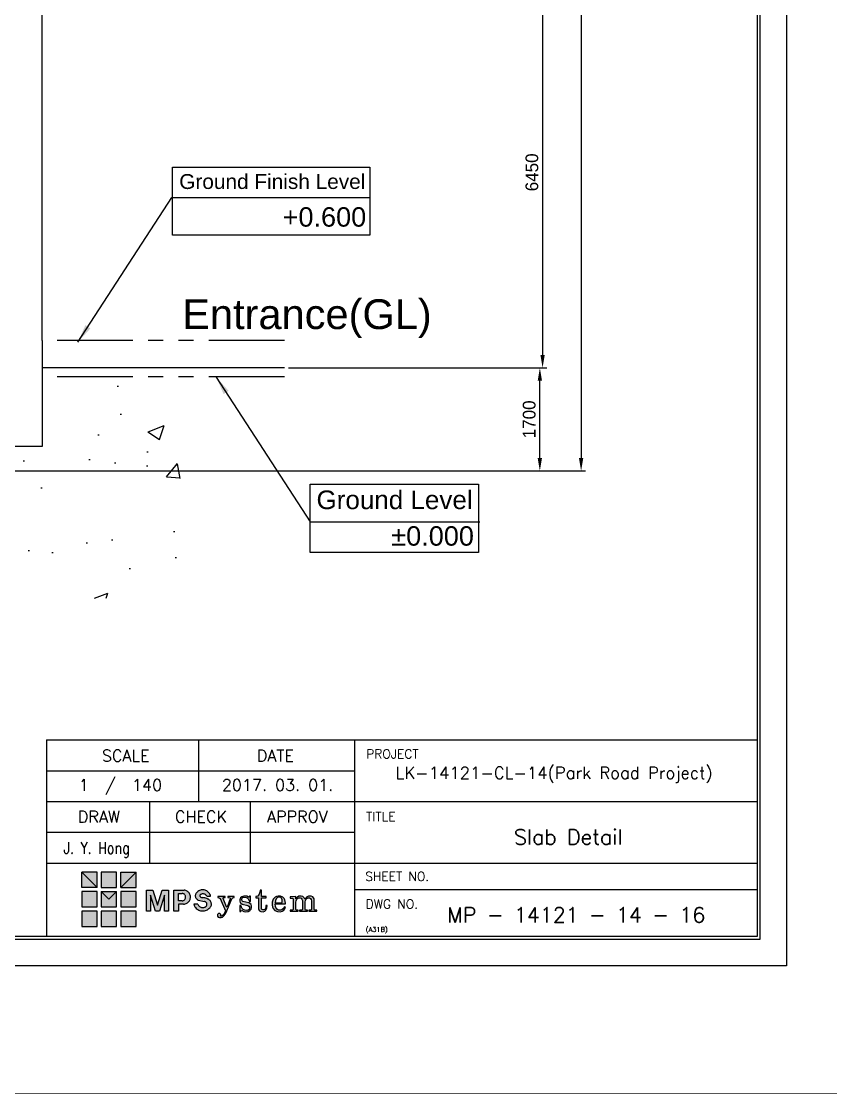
# Model space of a CAD drawing. Header units: millimetres. Extents: x -5 to 1510635, y -6 to 71285.
# Drawn here: x 1060441 to 1073794, y -4 to 17683 of the extents above; entities that cross this region are included whole.
import ezdxf
from ezdxf.enums import TextEntityAlignment as Align

# ---------------------------------------------------------------- set-up
doc = ezdxf.new("R2010")
doc.units = ezdxf.units.MM
doc.header["$LTSCALE"] = 1000
doc.linetypes.add('HIDDEN', pattern=[0.375, 0.25, -0.125])
doc.linetypes.add('PHANTOM', pattern=[2.5, 1.25, -0.25, 0.25, -0.25, 0.25, -0.25])
for name, color, linetype in [('MP-2', 42, 'Continuous'), ('MP-3', 3, 'Continuous'), ('MP-4', 4, 'HIDDEN'), ('MP-5', 5, 'PHANTOM'), ('MP-7', 7, 'Continuous'), ('MP-8', 8, 'Continuous')]:
    doc.layers.add(name, color=color, linetype=linetype)
doc.styles.add('GHG1', font='simplex.shx', dxfattribs={"bigfont": 'whgtxt.shx'})
doc.styles.add('H', font='arial.ttf')
doc.styles.add('ROMANS', font='ROMANS.shx')
doc.dimstyles.new('MPS2', dxfattribs={"dimscale": 100, "dimtxt": 3, "dimasz": 3, "dimexe": 1, "dimexo": 1, "dimgap": 1, "dimtad": 1, "dimzin": 12, "dimdsep": 46, "dimtxsty": 'Standard', "dimcen": 1, "dimclrd": 1, "dimclre": 1, "dimclrt": 7, "dimazin": 2, "dimtfac": 1, "dimtmove": 0, "dimatfit": 3, "dimfxl": 1, "dimarcsym": 0})

# ---------------------------------------------------------------- blocks, each defined once
blk = doc.blocks.new('MP LOGO')
h = blk.add_hatch(color=20)
h.paths.add_polyline_path([(9, 55), (0, 64), (0, 46), (18, 46)])
h.paths.add_polyline_path([(18, 41), (0, 41), (0, 23), (18, 23)])
h.paths.add_polyline_path([(32, 32), (23, 41), (23, 23), (41, 23), (41, 41)])
h.paths.add_polyline_path([(64, 23), (64, 41), (46, 41), (46, 23)])
h.paths.add_polyline_path([(64, 46), (64, 64), (55, 55), (46, 46)])
h.paths.add_polyline_path([(64, 18), (46, 18), (46, 0), (64, 0)])
h.paths.add_polyline_path([(0, 0), (18, 0), (18, 18), (0, 18)])
h = blk.add_hatch(color=131)
h.paths.add_polyline_path([(18, 64), (0, 64), (9, 55), (18, 46)])
h.paths.add_polyline_path([(41, 64), (23, 64), (23, 46), (41, 46)])
h.paths.add_polyline_path([(64, 64), (46, 64), (46, 46), (55, 55)])
h.paths.add_polyline_path([(41, 41), (23, 41), (32, 32)])
h.paths.add_polyline_path([(41, 18), (23, 18), (23, 0), (41, 0)])
at = {"color": 131}
for points in [[(9, 55), (18, 46), (18, 64), (0, 64)], [(23, 46), (41, 46), (41, 64), (23, 64)], [(55, 55), (46, 46), (46, 64), (64, 64)], [(23, 0), (41, 0), (41, 18), (23, 18)]]:
    blk.add_lwpolyline(points, close=True, dxfattribs=at)
at = {"color": 20}
for points in [[(9, 55), (18, 46), (0, 46), (0, 64)], [(55, 55), (46, 46), (64, 46), (64, 64)], [(0, 23), (18, 23), (18, 41), (0, 41)], [(32, 32), (23, 41), (23, 23), (41, 23), (41, 41)], [(46, 23), (64, 23), (64, 41), (46, 41)], [(0, 0), (18, 0), (18, 18), (0, 18)], [(46, 0), (64, 0), (64, 18), (46, 18)]]:
    blk.add_lwpolyline(points, close=True, dxfattribs=at)
at = {"color": 143}
blk.add_lwpolyline([(23, 41), (41, 41), (32, 32), (32, 32)], close=True, dxfattribs=at)
blk = doc.blocks.new('MP LOGO 02')
at = {"layer": 'MP-2'}
h = blk.add_hatch(color=256, dxfattribs=at)
h.paths.add_polyline_path([(8.38, 4.28), (7.62, 4.28), (7.62, 1.78), (8.09, 1.78), (8.09, 3.69), (8.69, 1.78), (9.16, 1.78), (9.76, 3.69), (9.76, 1.78), (10.23, 1.78), (10.23, 4.28), (9.47, 4.28), (8.92, 2.49)])
h.paths.add_polyline_path([(10.86, 1.78), (11.38, 1.78), (11.38, 2.62), (12, 2.62), (12.11, 2.63), (12.2, 2.65), (12.3, 2.68), (12.39, 2.73), (12.47, 2.78), (12.55, 2.85), (12.62, 2.92), (12.68, 3), (12.73, 3.09), (12.77, 3.18), (12.79, 3.28), (12.81, 3.38), (12.81, 3.48), (12.8, 3.58), (12.78, 3.68), (12.75, 3.77), (12.7, 3.86), (12.65, 3.95), (12.59, 4.02), (12.51, 4.09), (12.43, 4.15), (12.35, 4.2), (12.25, 4.24), (12.16, 4.27), (12.06, 4.28), (10.86, 4.28)])
h.paths.add_polyline_path([(11.38, 3.89), (11.85, 3.89), (11.92, 3.88), (11.99, 3.85), (12.05, 3.82), (12.1, 3.77), (12.15, 3.72), (12.19, 3.66), (12.22, 3.59), (12.23, 3.52), (12.24, 3.45), (12.23, 3.38), (12.22, 3.31), (12.19, 3.24), (12.15, 3.18), (12.1, 3.13), (12.05, 3.09), (11.99, 3.05), (11.92, 3.02), (11.85, 3.01), (11.38, 3.01)], flags=16)
h.paths.add_polyline_path([(14.02, 3.76), (14.1, 3.8), (14.18, 3.82), (14.26, 3.83), (14.34, 3.83), (14.42, 3.81), (14.5, 3.79), (14.57, 3.75), (14.64, 3.7), (14.7, 3.65), (14.75, 3.58), (15.19, 3.58), (15.16, 3.69), (15.11, 3.79), (15.06, 3.88), (14.99, 3.97), (14.91, 4.05), (14.83, 4.12), (14.74, 4.18), (14.64, 4.23), (14.53, 4.27), (14.42, 4.29), (14.31, 4.31), (14.2, 4.31), (14.09, 4.29), (13.99, 4.27), (13.88, 4.23), (13.78, 4.18), (13.69, 4.12), (13.6, 4.05), (13.53, 3.97), (13.48, 3.92), (13.44, 3.85), (13.41, 3.79), (13.39, 3.72), (13.37, 3.64), (13.37, 3.57), (13.39, 3.49), (13.41, 3.42), (13.44, 3.35), (13.48, 3.29), (13.52, 3.23), (13.58, 3.19), (13.64, 3.14), (13.71, 3.11), (14.46, 2.93), (14.55, 2.91), (14.65, 2.84), (14.72, 2.75), (14.75, 2.63), (14.74, 2.52), (14.7, 2.41), (14.62, 2.32), (14.54, 2.28), (14.46, 2.25), (14.37, 2.23), (14.29, 2.22), (14.2, 2.23), (14.11, 2.24), (14.03, 2.27), (13.95, 2.3), (13.88, 2.35), (13.81, 2.41), (13.75, 2.47), (13.7, 2.54), (13.66, 2.62), (13.19, 2.62), (13.23, 2.51), (13.28, 2.4), (13.34, 2.3), (13.41, 2.21), (13.49, 2.12), (13.58, 2.05), (13.68, 1.98), (13.78, 1.92), (13.89, 1.88), (14, 1.85), (14.12, 1.82), (14.24, 1.82), (14.35, 1.82), (14.47, 1.83), (14.58, 1.86), (14.69, 1.9), (14.8, 1.95), (14.9, 2.02), (14.99, 2.09), (15.08, 2.17), (15.15, 2.26), (15.22, 2.36), (15.25, 2.43), (15.27, 2.51), (15.28, 2.59), (15.27, 2.67), (15.26, 2.75), (15.24, 2.83), (15.21, 2.9), (15.17, 2.97), (15.12, 3.04), (15.06, 3.1), (15, 3.14), (14.93, 3.19), (14.85, 3.22), (14.74, 3.27), (14.62, 3.32), (14.5, 3.36), (14.38, 3.38), (14.26, 3.4), (14.18, 3.41), (14.1, 3.42), (14.03, 3.46), (13.95, 3.52), (13.92, 3.59), (13.92, 3.67), (13.97, 3.74)])
h.paths.add_polyline_path([(16.65, 3.29), (16.65, 3.36), (16.7, 3.4), (16.91, 3.4), (16.91, 3.52), (16.03, 3.52), (16.03, 3.4), (16.16, 3.38), (16.3, 3.3), (16.93, 1.85), (16.89, 1.71), (16.73, 1.44), (16.6, 1.28), (16.47, 1.2), (16.35, 1.21), (16.37, 1.41), (16.29, 1.51), (16.13, 1.51), (16.01, 1.42), (16, 1.21), (16.09, 1.09), (16.24, 1.03), (16.44, 1.03), (16.57, 1.08), (16.76, 1.23), (16.94, 1.49), (17.11, 1.82), (17.68, 3.25), (17.79, 3.36), (17.97, 3.4), (17.97, 3.52), (17.23, 3.52), (17.23, 3.4), (17.45, 3.37), (17.5, 3.31), (17.5, 3.25), (17.12, 2.26), (17.06, 2.32)])
h.paths.add_polyline_path([(18.99, 2.94), (18.89, 3.01), (18.85, 3.09), (18.85, 3.24), (18.89, 3.31), (19, 3.41), (19.08, 3.43), (19.38, 3.42), (19.5, 3.36), (19.62, 3.25), (19.78, 2.94), (19.88, 2.94), (19.88, 3.56), (19.78, 3.56), (19.67, 3.43), (19.44, 3.56), (19.1, 3.58), (18.85, 3.5), (18.72, 3.36), (18.64, 3.14), (18.64, 2.97), (18.68, 2.83), (18.73, 2.74), (18.89, 2.62), (19.56, 2.45), (19.67, 2.4), (19.78, 2.28), (19.78, 2.09), (19.71, 1.98), (19.56, 1.9), (19.44, 1.87), (19.21, 1.9), (19.03, 1.98), (18.9, 2.11), (18.81, 2.28), (18.76, 2.47), (18.62, 2.47), (18.62, 1.76), (18.76, 1.76), (18.84, 1.9), (19.1, 1.77), (19.25, 1.73), (19.62, 1.76), (19.82, 1.86), (19.96, 2.04), (20, 2.17), (20, 2.42), (19.95, 2.57), (19.82, 2.7), (19.7, 2.78)])
h.paths.add_polyline_path([(21.18, 3.36), (21.73, 3.36), (21.73, 3.52), (21.18, 3.52), (21.18, 4.28), (21.03, 4.28), (20.99, 4.03), (20.92, 3.79), (20.74, 3.58), (20.52, 3.52), (20.52, 3.36), (20.82, 3.36), (20.82, 2.06), (20.85, 1.96), (20.96, 1.83), (21.09, 1.76), (21.39, 1.73), (21.58, 1.81), (21.71, 1.92), (21.81, 2.13), (21.84, 2.47), (21.71, 2.47), (21.68, 2.21), (21.56, 2), (21.45, 1.95), (21.32, 1.95), (21.2, 2.03), (21.18, 2.09)])
h.paths.add_polyline_path([(24.02, 2.64), (24.02, 2.75), (23.92, 3.15), (23.84, 3.29), (23.71, 3.43), (23.43, 3.57), (23.15, 3.58), (22.95, 3.53), (22.81, 3.46), (22.57, 3.2), (22.44, 2.85), (22.43, 2.49), (22.47, 2.31), (22.55, 2.12), (22.76, 1.88), (23.06, 1.75), (23.41, 1.73), (23.63, 1.81), (23.8, 1.93), (23.92, 2.07), (24.02, 2.27), (23.89, 2.31), (23.77, 2.12), (23.63, 2), (23.53, 1.95), (23.43, 1.92), (23.17, 1.93), (23, 2.03), (22.91, 2.14), (22.84, 2.34), (22.81, 2.64)])
h.paths.add_polyline_path([(22.81, 2.79), (22.85, 3.07), (22.92, 3.25), (23.02, 3.37), (23.16, 3.43), (23.35, 3.43), (23.45, 3.4), (23.53, 3.32), (23.62, 3.12), (23.62, 2.8)], flags=16)
h.paths.add_polyline_path([(25.23, 2.86), (25.26, 3.01), (25.34, 3.2), (25.43, 3.29), (25.57, 3.36), (25.75, 3.36), (25.86, 3.31), (25.94, 3.22), (26, 3.06), (26, 1.98), (25.94, 1.92), (25.68, 1.92), (25.68, 1.78), (26.61, 1.78), (26.61, 1.92), (26.38, 1.92), (26.33, 2), (26.33, 2.89), (26.37, 3.06), (26.43, 3.19), (26.51, 3.27), (26.68, 3.36), (26.86, 3.36), (26.97, 3.3), (27.04, 3.17), (27.08, 3), (27.08, 2.01), (27.02, 1.92), (26.77, 1.92), (26.77, 1.78), (27.7, 1.78), (27.7, 1.92), (27.46, 1.92), (27.41, 1.98), (27.41, 3.06), (27.38, 3.24), (27.22, 3.47), (27.02, 3.57), (26.74, 3.57), (26.47, 3.43), (26.35, 3.3), (26.33, 3.25), (26.29, 3.22), (26.22, 3.36), (26.05, 3.52), (25.86, 3.58), (25.7, 3.58), (25.57, 3.55), (25.42, 3.46), (25.32, 3.37), (25.26, 3.26), (25.23, 3.26), (25.23, 3.52), (24.56, 3.48), (24.56, 3.32), (24.85, 3.32), (24.9, 3.25), (24.9, 2), (24.83, 1.92), (24.57, 1.92), (24.57, 1.78), (24.9, 1.78), (25.52, 1.78), (25.52, 1.92), (25.28, 1.92), (25.23, 2)])
for points in [[(8.09, 1.78), (7.62, 1.78), (7.62, 4.28), (8.38, 4.28), (8.92, 2.49), (9.47, 4.28), (10.23, 4.28), (10.23, 1.78), (9.76, 1.78), (9.76, 3.69), (9.16, 1.78), (8.69, 1.78), (8.09, 3.69), (8.09, 1.78)], [(21.03, 4.28), (20.99, 4.03), (20.92, 3.79), (20.74, 3.58), (20.52, 3.52), (20.52, 3.36), (20.82, 3.36), (20.82, 2.06), (20.85, 1.96), (20.96, 1.83), (21.09, 1.76), (21.39, 1.73), (21.58, 1.81), (21.71, 1.92), (21.81, 2.13), (21.84, 2.47), (21.71, 2.47), (21.68, 2.21), (21.56, 2), (21.45, 1.95), (21.32, 1.95), (21.2, 2.03), (21.18, 2.09), (21.18, 3.36), (21.73, 3.36), (21.73, 3.52), (21.18, 3.52), (21.18, 4.28), (21.03, 4.28)], [(16.03, 3.52), (16.03, 3.4), (16.16, 3.38), (16.3, 3.3), (16.93, 1.85), (16.89, 1.71), (16.73, 1.44), (16.6, 1.28), (16.47, 1.2), (16.35, 1.21), (16.37, 1.41), (16.29, 1.51), (16.13, 1.51), (16.01, 1.42), (16, 1.21), (16.09, 1.09), (16.24, 1.03), (16.44, 1.03), (16.57, 1.08), (16.76, 1.23), (16.94, 1.49), (17.11, 1.82), (17.68, 3.25), (17.79, 3.36), (17.97, 3.4), (17.97, 3.52), (17.23, 3.52), (17.23, 3.4), (17.45, 3.37), (17.5, 3.31), (17.5, 3.25), (17.12, 2.26), (17.06, 2.32), (16.65, 3.29), (16.65, 3.36), (16.7, 3.4), (16.91, 3.4), (16.91, 3.52), (16.03, 3.52)], [(19.1, 3.58), (18.85, 3.5), (18.72, 3.36), (18.64, 3.14), (18.64, 2.97), (18.68, 2.83), (18.73, 2.74), (18.89, 2.62), (19.56, 2.45), (19.67, 2.4), (19.78, 2.28), (19.78, 2.09), (19.71, 1.98), (19.56, 1.9), (19.44, 1.87), (19.21, 1.9), (19.03, 1.98), (18.9, 2.11), (18.81, 2.28), (18.76, 2.47), (18.62, 2.47), (18.62, 1.76), (18.76, 1.76), (18.84, 1.9), (19.1, 1.77), (19.25, 1.73), (19.62, 1.76), (19.82, 1.86), (19.96, 2.04), (20, 2.17), (20, 2.42), (19.95, 2.57), (19.82, 2.7), (19.7, 2.78), (18.99, 2.94), (18.89, 3.01), (18.85, 3.09), (18.85, 3.24), (18.89, 3.31), (19, 3.41), (19.08, 3.43), (19.38, 3.42), (19.5, 3.36), (19.62, 3.25), (19.78, 2.94), (19.88, 2.94), (19.88, 3.56), (19.78, 3.56), (19.69, 3.45), (19.65, 3.45), (19.44, 3.56), (19.1, 3.58)], [(23.15, 3.58), (22.95, 3.53), (22.81, 3.46), (22.57, 3.2), (22.44, 2.85), (22.43, 2.49), (22.47, 2.31), (22.55, 2.12), (22.76, 1.88), (23.06, 1.75), (23.41, 1.73), (23.63, 1.81), (23.8, 1.93), (23.92, 2.07), (24.02, 2.27), (23.89, 2.31), (23.77, 2.12), (23.63, 2), (23.53, 1.95), (23.43, 1.92), (23.17, 1.93), (23, 2.03), (22.91, 2.14), (22.84, 2.34), (22.81, 2.64), (24.02, 2.64), (24.02, 2.75), (23.92, 3.15), (23.84, 3.29), (23.71, 3.43), (23.43, 3.57), (23.15, 3.58)], [(23.16, 3.43), (23.02, 3.37), (22.92, 3.25), (22.85, 3.07), (22.81, 2.79), (23.62, 2.8), (23.62, 3.12), (23.53, 3.32), (23.45, 3.4), (23.35, 3.43), (23.16, 3.43)], [(25.7, 3.58), (25.57, 3.55), (25.42, 3.46), (25.32, 3.37), (25.26, 3.26), (25.23, 3.26), (25.23, 3.52), (24.56, 3.48), (24.56, 3.32), (24.85, 3.32), (24.9, 3.25), (24.9, 2), (24.83, 1.92), (24.57, 1.92), (24.57, 1.78), (24.9, 1.78), (25.52, 1.78), (25.52, 1.92), (25.28, 1.92), (25.23, 2), (25.23, 2.86), (25.26, 3.01), (25.34, 3.2), (25.43, 3.29), (25.57, 3.36), (25.75, 3.36), (25.86, 3.31), (25.94, 3.22), (26, 3.06), (26, 1.98), (25.94, 1.92), (25.68, 1.92), (25.68, 1.78), (26.61, 1.78), (26.61, 1.92), (26.38, 1.92), (26.33, 2), (26.33, 2.89), (26.37, 3.06), (26.43, 3.19), (26.51, 3.27), (26.68, 3.36), (26.86, 3.36), (26.97, 3.3), (27.04, 3.17), (27.08, 3), (27.08, 2.01), (27.02, 1.92), (26.77, 1.92), (26.77, 1.78), (27.7, 1.78), (27.7, 1.92), (27.46, 1.92), (27.41, 1.98), (27.41, 3.06), (27.38, 3.24), (27.22, 3.47), (27.02, 3.57), (26.74, 3.57), (26.47, 3.43), (26.35, 3.3), (26.33, 3.25), (26.29, 3.22), (26.22, 3.36), (26.05, 3.52), (25.86, 3.58), (25.7, 3.58)]]:
    blk.add_lwpolyline(points, close=True, dxfattribs=at)
for points in [[(12, 2.62), (11.38, 2.62), (11.38, 1.78), (10.86, 1.78), (10.86, 4.28), (12.06, 4.28)], [(11.85, 3.01), (11.38, 3.01), (11.38, 3.89), (11.85, 3.89)], [(11.85, 3.01), (11.92, 3.02), (11.99, 3.05), (12.05, 3.09), (12.1, 3.13), (12.15, 3.18), (12.19, 3.24), (12.22, 3.31), (12.23, 3.38), (12.24, 3.45), (12.23, 3.52), (12.22, 3.59), (12.19, 3.66), (12.15, 3.72), (12.1, 3.77), (12.05, 3.82), (11.99, 3.85), (11.92, 3.88), (11.85, 3.89)], [(12, 2.62), (12.11, 2.63), (12.2, 2.65), (12.3, 2.68), (12.39, 2.73), (12.47, 2.78), (12.55, 2.85), (12.62, 2.92), (12.68, 3), (12.73, 3.09), (12.77, 3.18), (12.79, 3.28), (12.81, 3.38), (12.81, 3.48), (12.8, 3.58), (12.78, 3.68), (12.75, 3.77), (12.7, 3.86), (12.65, 3.95), (12.59, 4.02), (12.51, 4.09), (12.43, 4.15), (12.35, 4.2), (12.25, 4.24), (12.16, 4.27), (12.06, 4.28)], [(14.75, 3.58), (15.19, 3.58), (15.16, 3.69), (15.11, 3.79), (15.06, 3.88), (14.99, 3.97), (14.91, 4.05), (14.83, 4.12), (14.74, 4.18), (14.64, 4.23), (14.53, 4.27), (14.42, 4.29), (14.31, 4.31), (14.2, 4.31), (14.09, 4.29), (13.99, 4.27), (13.88, 4.23), (13.78, 4.18), (13.69, 4.12), (13.6, 4.05), (13.53, 3.97), (13.48, 3.92), (13.44, 3.85), (13.41, 3.79), (13.39, 3.72), (13.37, 3.64), (13.37, 3.57), (13.39, 3.49), (13.41, 3.42), (13.44, 3.35), (13.48, 3.29), (13.52, 3.23), (13.58, 3.19), (13.64, 3.14), (13.71, 3.11), (14.46, 2.93)], [(14.75, 3.58), (14.7, 3.65), (14.64, 3.7), (14.57, 3.75), (14.5, 3.79), (14.42, 3.81), (14.34, 3.83), (14.26, 3.83), (14.18, 3.82), (14.1, 3.8), (14.02, 3.76)], [(13.66, 2.62), (13.19, 2.62), (13.23, 2.51), (13.28, 2.4), (13.34, 2.3), (13.41, 2.21), (13.49, 2.12), (13.58, 2.05), (13.68, 1.98), (13.78, 1.92), (13.89, 1.88), (14, 1.85), (14.12, 1.82), (14.24, 1.82), (14.35, 1.82), (14.47, 1.83), (14.58, 1.86), (14.69, 1.9), (14.8, 1.95), (14.9, 2.02), (14.99, 2.09), (15.08, 2.17), (15.15, 2.26), (15.22, 2.36), (15.25, 2.43), (15.27, 2.51), (15.28, 2.59), (15.27, 2.67), (15.26, 2.75), (15.24, 2.83), (15.21, 2.9), (15.17, 2.97), (15.12, 3.04), (15.06, 3.1), (15, 3.14), (14.93, 3.19), (14.85, 3.22), (14.74, 3.27), (14.62, 3.32), (14.5, 3.36), (14.38, 3.38), (14.26, 3.4)], [(13.66, 2.62), (13.7, 2.54), (13.75, 2.47), (13.81, 2.41), (13.88, 2.35), (13.95, 2.3), (14.03, 2.27), (14.11, 2.24), (14.2, 2.23), (14.29, 2.22), (14.37, 2.23), (14.46, 2.25), (14.54, 2.28)], [(14.02, 3.76), (13.99, 3.75), (13.96, 3.72), (13.93, 3.69), (13.92, 3.65), (13.92, 3.61), (13.93, 3.57), (13.94, 3.53), (13.97, 3.5)], [(13.97, 3.5), (14.03, 3.46), (14.1, 3.42), (14.18, 3.41), (14.26, 3.4)], [(14.54, 2.28), (14.59, 2.31), (14.64, 2.34), (14.68, 2.39), (14.71, 2.44), (14.73, 2.49), (14.75, 2.55), (14.75, 2.61), (14.74, 2.66), (14.73, 2.72), (14.7, 2.77), (14.66, 2.82), (14.62, 2.86), (14.57, 2.89), (14.52, 2.92), (14.46, 2.93)]]:
    blk.add_lwpolyline(points, dxfattribs=at)
at = {"color": 40, "xscale": 0.1000000000000227, "yscale": 0.1000000000000227, "zscale": 0.1000000000000227}
blk.add_blockref('MP LOGO', (0, 0), dxfattribs=at)
blk = doc.blocks.new('*D486')
at = {"layer": 'DEFPOINTS', "color": 0, "linetype": 'ByBlock', "transparency": 16777216}
for p in [(1064781, 11968, 0), (1068996, 11968), (1044016, 10268, 0)]:
    blk.add_point(p, dxfattribs=at)
at = {"layer": 'MP-8', "color": 1, "linetype": 'ByBlock', "lineweight": -2, "transparency": 16777216}
for p, q in [((1064851, 11968), (1069066, 11968)), ((1068996, 10478), (1068996, 11758)), ((1044086, 10268), (1069066, 10268))]:
    blk.add_line(p, q, dxfattribs=at)
at = {"layer": 'MP-8', "color": 1, "linetype": 'ByBlock', "transparency": 16777216}
for points in [[(1068961, 11758), (1069031, 11758), (1068996, 11968)], [(1068961, 10478), (1069031, 10478), (1068996, 10268)]]:
    blk.add_solid(points, dxfattribs=at)
at = {"layer": 'MP-8', "color": 7, "linetype": 'ByBlock', "transparency": 16777216, "insert": (1068821, 11118), "char_height": 210, "attachment_point": 5, "rotation": 90}
blk.add_mtext('1700', dxfattribs=at)
blk = doc.blocks.new('*D488')
at = {"layer": 'DEFPOINTS', "color": 0, "linetype": 'ByBlock', "transparency": 16777216}
for p in [(1060551, 18418, 0), (1064781, 11968, 0), (1069041, 11968)]:
    blk.add_point(p, dxfattribs=at)
at = {"layer": 'MP-8', "color": 1, "linetype": 'ByBlock', "lineweight": -2, "transparency": 16777216}
for p, q in [((1060621, 18418), (1069111, 18418)), ((1069041, 18208), (1069041, 12178)), ((1064851, 11968), (1069111, 11968))]:
    blk.add_line(p, q, dxfattribs=at)
at = {"layer": 'MP-8', "color": 1, "linetype": 'ByBlock', "transparency": 16777216}
for points in [[(1069006, 18208), (1069076, 18208), (1069041, 18418)], [(1069006, 12178), (1069076, 12178), (1069041, 11968)]]:
    blk.add_solid(points, dxfattribs=at)
at = {"layer": 'MP-8', "color": 7, "linetype": 'ByBlock', "transparency": 16777216, "insert": (1068866, 15193), "char_height": 210, "attachment_point": 5, "rotation": 90}
blk.add_mtext('6450', dxfattribs=at)
blk = doc.blocks.new('*D485')
at = {"layer": 'DEFPOINTS', "color": 0, "linetype": 'ByBlock', "transparency": 16777216}
for p in [(1060781, 30818, 0), (1044016, 10268, 0), (1069677, 10268)]:
    blk.add_point(p, dxfattribs=at)
at = {"layer": 'MP-8', "color": 1, "linetype": 'ByBlock', "lineweight": -2, "transparency": 16777216}
for p, q in [((1060851, 30818), (1069747, 30818)), ((1069677, 30608), (1069677, 10478)), ((1044086, 10268), (1069747, 10268))]:
    blk.add_line(p, q, dxfattribs=at)
at = {"layer": 'MP-8', "color": 1, "linetype": 'ByBlock', "transparency": 16777216}
for points in [[(1069642, 30608), (1069712, 30608), (1069677, 30818)], [(1069642, 10478), (1069712, 10478), (1069677, 10268)]]:
    blk.add_solid(points, dxfattribs=at)
at = {"layer": 'MP-8', "color": 7, "linetype": 'ByBlock', "transparency": 16777216, "insert": (1069502, 20543), "char_height": 210, "attachment_point": 5, "rotation": 90}
blk.add_mtext('20550', dxfattribs=at)

msp = doc.modelspace()

# ---------------------------------------------------------------- hatches: boundary and pattern name
at = {"layer": 'MP-8', "linetype": 'ByBlock'}
h = msp.add_hatch(dxfattribs=at)
h.set_pattern_fill('AR-CONC', color=256, scale=15, style=0)
h.set_pattern_definition([(50, (112243.1, -185805.7), (2732.77, -239.0863), [285.75, -3143.25]), (355, (112243.1, -185805.7), (-528.642, 2865.85), [228.6, -2514.6]), (100.451, (112471, -185825.7), (2204.1375, 2626.75), [242.85, -2671.35]), (46.1842, (112243, -185043.7), (4066.186, -630.635), [428.625, -4714.875]), (96.6356, (112582, -185096.3), (3561.064, 3711.383), [364.275, -4007.025]), (351.184, (112243, -185043.7), (3561.07, 3711.377), [342.9, -3771.9]), (21, (112624.1, -185234.2), (2274.223, -1533.983), [285.75, -3143.25]), (326, (112624.1, -185234.2), (927.0304, 2762.8195), [228.6, -2514.6]), (71.4514, (112813.7, -185362), (3201.2474, 1228.843), [242.85, -2671.35]), (37.5, (112243.1, -185805.7), (46.329, 1268.3256), [0, -2484.12, 0, -2552.7, 0, -2524.125]), (7.5, (112243.1, -185805.7), (1002.295, 1502.7086), [0, -1455.42, 0, -2426.97, 0, -962.025]), (327.5, (111393.5, -185805.7), (2033.8589, -85.9312), [0, -952.5, 0, -2971.8, 0, -3943.35]), (317.5, (111012.5, -185805.7), (2221.9377, 381.3974), [0, -1238.25, 0, -1973.58, 0, -2800.35])])
h.paths.add_polyline_path([(1063280.859, 11817.644), (1060780.859, 11817.644), (1060780.859, 10667.644), (1047015.723, 10667.644), (1045315.723, 8967.644), (1037315.723, 8967.644), (1035615.723, 10667.644), (1031291.111, 10667.644), (1031291.111, 11817.644), (1028791.111, 11817.644), (1028791.111, 8167.644), (1034580.189, 8167.644), (1036280.189, 6467.644), (1046351.257, 6467.644), (1048051.257, 8167.644), (1063280.859, 8167.644)])

# ---------------------------------------------------------------- linework, layer by layer
at = {"layer": 'MP-2'}
for p, q in [((1060854.351, 5828.583), (1060854.351, 2585.051)), ((1060854.351, 5828.583), (1072579.949, 5828.583)), ((1063364.488, 5828.583), (1063364.488, 4813.615)), ((1065939.09, 5828.583), (1065939.09, 2585.051)), ((1060854.351, 5321.099), (1065939.09, 5321.099)), ((1060854.351, 4813.615), (1072579.949, 4813.615)), ((1062556.879, 4813.615), (1062556.879, 3798.647)), ((1064215.751, 4813.615), (1064215.751, 3798.647)), ((1060854.351, 4306.131), (1065939.09, 4306.131)), ((1060854.351, 3798.647), (1072579.949, 3798.647)), ((1065939.09, 3363.458), (1072579.949, 3363.458))]:
    msp.add_line(p, q, dxfattribs=at)
at = {"layer": 'MP-2', "const_width": 8.75}
msp.add_lwpolyline([(1075200, 0), (1016400, 0), (1016400, 41580), (1075200, 41580)], close=True, dxfattribs=at)
at = {"layer": 'MP-4', "linetype": 'ByBlock', "elevation": 0}
for points in [[(1062934.643, 15276.08), (1066190.67, 15276.08), (1066190.67, 14159.184), (1062934.643, 14159.184)], [(1065205.52, 10048.416), (1067985.302, 10048.416), (1067985.302, 8922.124), (1065205.52, 8922.124)]]:
    msp.add_lwpolyline(points, close=True, dxfattribs=at)
at = {"layer": 'MP-5'}
for p, q in [((1064780.859, 12417.644, 0), (1060780.859, 12417.644, 0)), ((1064780.859, 11817.644, 0), (1060780.859, 11817.644, 0))]:
    msp.add_line(p, q, dxfattribs=at)
at = {"layer": 'MP-7'}
for points in [[(1018535, 39480), (1073065, 39480), (1073065, 2100), (1018535, 2100)], [(1072628.455, 2536.545), (1018971.545, 2536.545), (1018971.545, 39043.455), (1072628.455, 39043.455)], [(1019020.051, 38994.949), (1072579.949, 38994.949), (1072579.949, 2585.051), (1019020.051, 2585.051)]]:
    msp.add_lwpolyline(points, close=True, dxfattribs=at)
at = {"layer": 'MP-8', "linetype": 'ByBlock'}
for p, q in [((1060780.859, 12417.644, 0), (1060780.859, 27117.644, 0)), ((1060780.859, 12417.644, 0), (1060780.859, 10667.644, 0)), ((1064780.859, 11967.644, 0), (1060780.859, 11967.644, 0))]:
    msp.add_line(p, q, dxfattribs=at)
at = {"layer": 'MP-8', "linetype": 'ByBlock', "elevation": 0}
for points in [[(1060780.859, 11817.644), (1060780.859, 10667.644), (1047015.723, 10667.644), (1045315.723, 8967.644), (1037315.723, 8967.644), (1035615.723, 10667.644), (1031291.111, 10667.644), (1031291.111, 11817.644)], [(1060780.859, 10667.644), (1047015.723, 10667.644)]]:
    msp.add_lwpolyline(points, dxfattribs=at)

# ---------------------------------------------------------------- block references
at = {"layer": 'MP-3', "xscale": 140, "yscale": 140, "zscale": 140}
msp.add_blockref('MP LOGO 02', (1061437.154, 2753.251), dxfattribs=at)

# ---------------------------------------------------------------- texts
at = {"linetype": 'ByBlock', "insert": (1063094.333, 13098.586, 148.468), "char_height": 491.09893, "width": 4197.16095, "attachment_point": 1, "style": 'H'}
msp.add_mtext('Entrance(GL)', dxfattribs=at)
at = {"layer": 'MP-2'}
for s, height, style, p in [('LK-14121-CL-14(Park Road Project)', 199.11111, 'GHG1', (1069231.049, 5186.162)), ('1  /  140', 193.0303, 'ROMANS', (1062074.446, 4990.084)), ('2017. 03. 01.', 193.0303, 'ROMANS', (1064667.969, 4990.084)), ('MP - 14121 - 14 - 16', 248.88889, 'GHG1', (1069598.426, 2818.273))]:
    msp.add_text(s, height=height, rotation=0.0000004, dxfattribs=dict(at, style=style)).set_placement(p, align=Align.CENTER)
at = {"layer": 'MP-2', "style": 'GHG1'}
msp.add_text('Slab Detail', height=248.88889, rotation=0.0000004, dxfattribs=at).set_placement((1070362.082, 4103.904), align=Align.RIGHT)
at = {"layer": 'MP-2', "style": 'ROMANS', "width": 0.8}
msp.add_text('J. Y. Hong', height=193.0303, rotation=0.0000004, dxfattribs=at).set_placement((1061682.48, 3951.015), align=Align.CENTER)
at = {"layer": 'MP-2', "style": 'ROMANS'}
msp.add_text('(A31B)', height=79.1919, rotation=0.0000004, dxfattribs=at).set_placement((1066122.331, 2664.039))
at = {"layer": 'MP-3', "style": 'ROMANS'}
for s, p in [('SCALE', (1062162.215, 5473.981)), ('DATE', (1064631.236, 5473.981)), ('DRAW', (1061718.383, 4466.216)), ('CHECK', (1063403.426, 4466.216)), ('APPROV', (1064994.963, 4466.216))]:
    msp.add_text(s, height=193.0303, rotation=0.0000004, dxfattribs=at).set_placement(p, align=Align.CENTER)
for s, p in [('PROJECT', (1066129.6, 5524.964)), ('TITLE', (1066129.6, 4491.658)), ('SHEET NO.', (1066114.749, 3503.044)), ('DWG NO.', (1066122.331, 3049.697))]:
    msp.add_text(s, height=148.4848, rotation=0.0000004, dxfattribs=at).set_placement(p)
at = {"layer": 'MP-7', "linetype": 'ByBlock', "style": 'H'}
for s, insert, char_height, width, attachment_point in [('Ground Finish{\\fArial|b0|i0|c238|p34; Level}', (1063044.752, 14915.369, 0), 245.76, 3211.6758, 7), ('+{\\fArial|b0|i0|c238|p34;0.}6{\\fArial|b0|i0|c238|p34;00}', (1064751.07, 14292.692, 0), 320, 2683.40813, 7), ('Ground Level', (1065310.399, 9944.164, 0), 307.2, 2576.07181, 1), ('{\\fArial|b0|i0|c238|p34;%%P0.000}', (1067908.286, 9354.251, 0), 320, 2683.40813, 3)]:
    msp.add_mtext(s, dxfattribs=dict(at, insert=insert, char_height=char_height, width=width, attachment_point=attachment_point))

# ---------------------------------------------------------------- dimensions: what is measured, and where the dimension line sits
at = {"layer": 'MP-8', "linetype": 'ByBlock'}
for base, p1, p2, picture, middle in [((1069676.915, 10267.644, 0), (1060780.859, 30817.644, 0), (1044016.017, 10267.644, 0), '*D485', (1069501.915, 20542.644, 0)), ((1069041.498, 11967.644, 0), (1060551.168, 18417.644, 0), (1064780.859, 11967.644, 0), '*D488', (1068866.498, 15192.644, 0)), ((1068996.492, 11967.644, 0), (1044016.017, 10267.644, 0), (1064780.859, 11967.644, 0), '*D486', (1068821.492, 11117.644, 0))]:
    dim = msp.add_linear_dim(base=base, p1=p1, p2=p2, angle=90, dimstyle='MPS2', override={"dimscale": 70}, dxfattribs=at)
    dim.commit()
    dim.dimension.update_dxf_attribs({"geometry": picture, "text_midpoint": middle})

# ---------------------------------------------------------------- leaders
for points in [[(1061373.914, 12393.142, 0), (1062924.321, 14777, 0), (1066190.67, 14777, 0)], [(1063655.113, 11813.351, 0), (1065205.52, 9429.493, 0), (1068003.512, 9429.493, 0)]]:
    msp.add_leader(points, dimstyle='MPS2', override={"dimgap": 1, "dimtad": 0}, dxfattribs=at)

doc.saveas('drawing.dxf')
